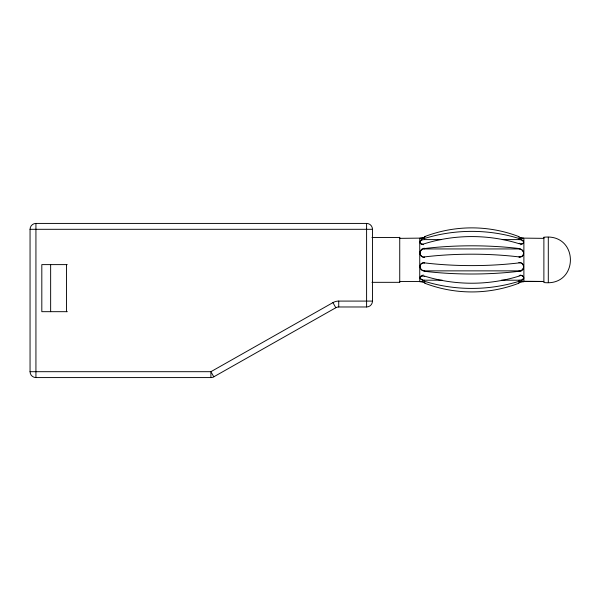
<?xml version="1.0" encoding="UTF-8"?>
<svg xmlns="http://www.w3.org/2000/svg" width="601" height="601" viewBox="0 0 601 601"><rect width="100%" height="100%" fill="white"/><g stroke="black" fill="none" stroke-linecap="round" stroke-linejoin="round"><path stroke-width="0.9" d="M372.477 301.086L338.731 301.086A11.765 11.765 0 0 0 332.931 302.619L210.898 371.696L30.05 371.696L30.05 229.304A5.882 5.882 0 0 1 35.932 223.422L366.595 223.422A5.882 5.882 0 0 1 372.477 229.304L372.477 301.086A5.882 5.882 0 0 1 366.595 306.976L338.731 306.976A5.882 5.882 0 0 0 335.831 307.735L213.791 376.812A5.882 5.882 0 0 1 210.898 377.578L35.932 377.578A5.882 5.882 0 0 1 30.05 371.696M543.882 237.267L543.882 282.538C579.244 286.715 579.244 233.105 543.882 237.252M399.733 238.357L419.738 238.131L419.738 281.674M523.884 281.568L543.882 281.448L523.884 281.253M30.05 229.304L372.477 229.304M371.959 237.478L399.733 237.478M423.487 238.019L420.039 238.019A4.5 0.699 -21.1 0 0 425.11 236.937M520.135 238.019L523.584 238.019A4.5 0.699 21.1 0 1 518.513 236.937M423.487 244.727A4.41 2.592 0 0 1 420.061 241.91A4.41 2.592 0 0 1 424.449 239.604L441.329 239.604M502.293 239.604L519.174 239.604A4.41 2.592 0 0 1 523.561 241.91A4.41 2.592 0 0 1 520.135 244.727M424.126 257.326A4.41 4.199 0 0 1 420.039 252.983A4.41 4.199 0 0 1 424.449 248.942L519.174 248.942A4.41 4.199 0 0 1 523.584 252.983A4.41 4.199 0 0 1 519.497 257.326M67.222 264.613L41.815 264.613L41.815 311.679L67.365 311.679M519.151 262.877A131.311 40.575 0 0 1 424.464 262.877L424.449 262.472A4.41 4.199 0 0 0 420.031 266.664A4.41 4.199 0 0 0 424.449 270.863L519.174 270.863A4.41 4.199 0 0 0 523.584 266.664A4.41 4.199 0 0 0 519.174 262.472L519.174 262.892M423.487 275.078A4.41 2.592 0 0 0 420.061 277.895A4.41 2.592 0 0 0 424.449 280.201L442.268 280.201M501.354 280.201L519.174 280.201A4.41 2.592 0 0 0 523.561 277.895A4.41 2.592 0 0 0 520.135 275.078M423.487 281.786L420.039 281.786A4.5 0.699 21.1 0 1 425.11 282.868M520.135 281.786L523.584 281.786A4.5 0.699 -21.1 0 0 518.513 282.868M371.959 282.327L399.733 282.327M399.733 281.448L419.738 281.568M543.882 238.357L523.884 238.131L523.884 281.674M519.354 238.559L519.174 239.604M332.931 302.619L335.831 307.735M213.791 376.812L210.898 371.696L210.898 377.578M548.3 237.267L548.3 282.538M519.174 248.521L519.174 248.942M519.174 256.912L519.174 257.333M519.174 270.863L519.174 271.284M519.174 280.201L519.174 281.306M424.449 239.604L424.449 238.499A131.311 106.234 0 0 1 519.151 238.544M424.449 248.521L424.449 248.942M424.449 257.333L424.449 256.912A131.311 40.575 0 0 1 519.151 256.928M424.449 270.863L424.449 271.284A131.311 40.575 0 0 0 519.151 271.269M424.449 280.201L424.449 281.306M399.733 237.267L399.733 282.538M366.595 223.422L366.595 306.976M338.731 301.086L338.731 306.976M66.531 264.613L66.531 311.679M50.642 264.613L50.642 311.679M35.932 223.422L35.932 377.578M519.151 283.101A131.311 131.311 0 0 1 424.464 283.101M519.151 276.077A131.311 106.234 0 0 1 424.464 276.077M519.144 275.836A4.545 2.975 -28.2 0 1 523.666 277.444M519.151 281.268A131.311 106.234 0 0 1 424.464 281.268M523.794 277.579A4.545 2.614 -14.3 0 1 519.159 281.448M424.411 280.907A4.568 1.968 23.3 0 1 420.016 277.707A6.295 3.666 8.8 0 1 420.024 277.549M419.919 277.512A4.545 2.614 13.9 0 1 424.434 276.28M519.159 262.69A4.5 4.162 -68.8 0 1 523.629 266.882A4.5 4.162 -68.8 0 1 519.159 271.577M424.441 271.149A4.5 3.734 39.6 0 1 419.994 266.378A4.5 3.734 39.6 0 1 424.426 263.17M519.181 248.656A4.5 3.734 39.5 0 1 523.629 253.427A4.5 3.734 39.5 0 1 519.189 256.635M424.464 248.536A131.311 40.575 0 0 1 519.151 248.536M424.456 257.115A4.5 4.162 -68.9 0 1 419.994 252.923A4.5 4.162 -68.9 0 1 424.464 248.228M519.151 243.728A131.311 106.234 0 0 0 424.464 243.728A4.65 3.043 -28.2 0 1 422.518 244.014M520.984 239.378A4.545 2.171 22.8 0 1 523.561 242.812A4.545 2.171 22.8 0 1 519.204 243.27M422.375 244.254A4.545 2.832 -25.9 0 1 420.099 241.392A4.545 2.832 -25.9 0 1 424.494 237.951M424.464 236.704A131.311 131.311 0 0 1 519.151 236.704M519.362 238.597A4.553 1.968 23.3 0 1 521.044 239.318"/></g></svg>
